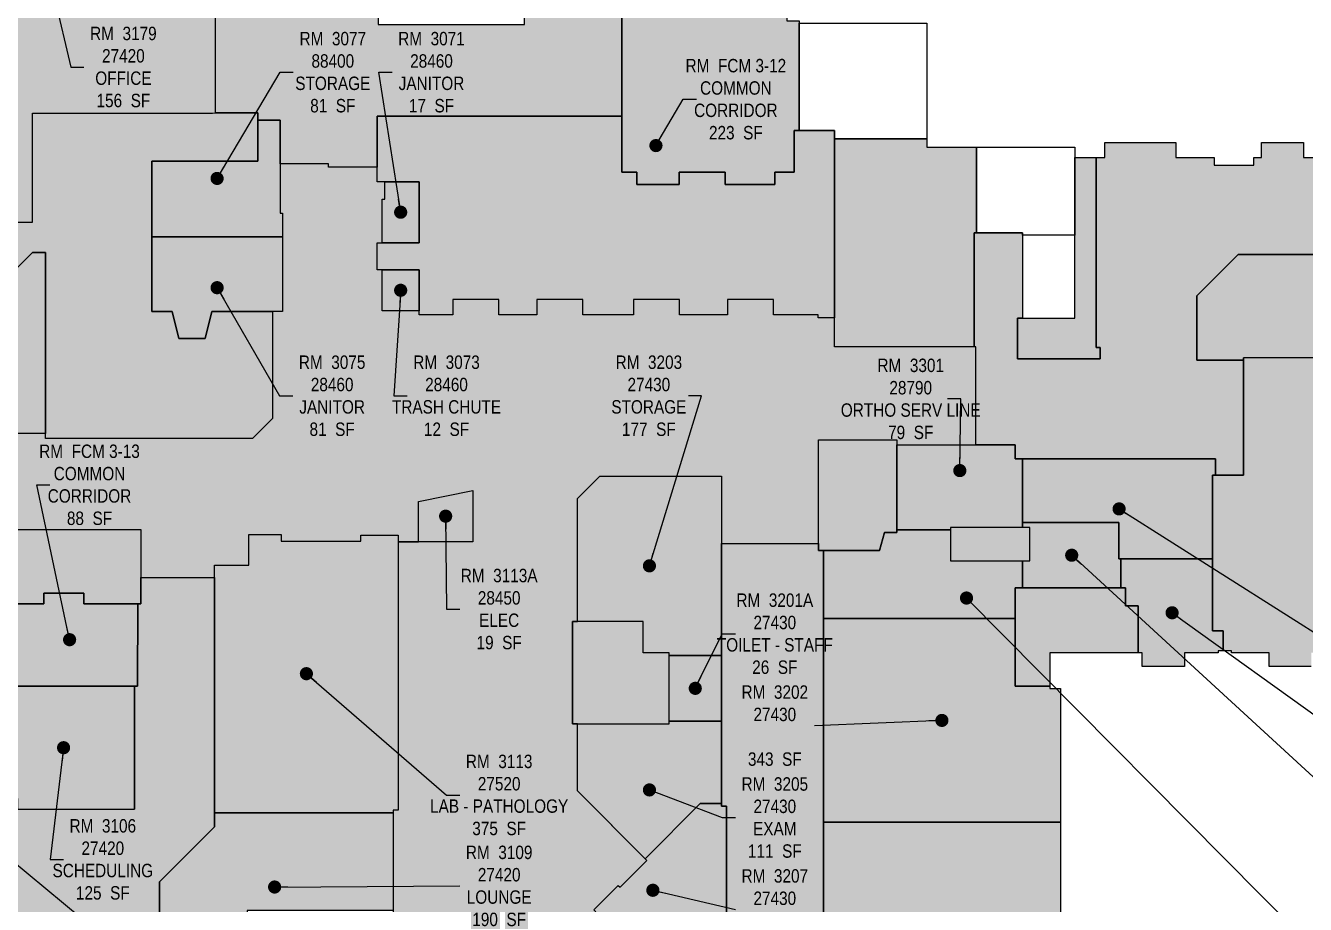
# Model space of a CAD drawing. Header units: inches. Extents: x -2929 to 5743, y -2530 to 4297.
# Drawn here: x 2343 to 3680, y 1537 to 2455 of the extents above; entities that cross this region are included whole.
import ezdxf

# ---------------------------------------------------------------- set-up
doc = ezdxf.new("R2010")
doc.units = ezdxf.units.IN
doc.header["$LTSCALE"] = 48
doc.header["$MEASUREMENT"] = 0
for name, color, linetype in [('0-LABEL', 3, 'Continuous'), ('1-NRT', 200, 'Continuous'), ('1-NRT-PTN', 253, 'Continuous'), ('3-FCM', 190, 'Continuous'), ('3-FCM-PTN', 9, 'Continuous'), ('4-OCC', 6, 'Continuous'), ('4-OCC-PTN', 95, 'Continuous'), ('4-VACANT', 60, 'Continuous')]:
    doc.layers.add(name, color=color, linetype=linetype)
doc.styles.add('ArialN', font='ARIALN.TTF')
doc.dimstyles.new('AB-220', dxfattribs={"dimscale": 220, "dimtxt": 0.070312, "dimasz": 0.0625, "dimexe": 0.0625, "dimexo": 0.125, "dimgap": 0.1875, "dimtad": 0, "dimdec": 4, "dimrnd": 0.0625, "dimzin": 0, "dimdsep": 46, "dimlunit": 4, "dimtxsty": 'ArialN', "dimblk": 'ARCHTICK', "dimcen": 0.0625, "dimclrd": 256, "dimclre": 256, "dimclrt": 256, "dimadec": 0, "dimazin": 0, "dimtfac": 1, "dimtdec": 4, "dimtofl": 0, "dimtmove": 2, "dimatfit": 3, "dimldrblk": 'DOT', "dimfxl": 0, "dimfrac": 2, "dimtolj": 1, "dimtzin": 0, "dimlwd": -1, "dimlwe": -1, "dimarcsym": 0})

# ---------------------------------------------------------------- blocks, each defined once
blk = doc.blocks.new('_ArchTick')
at = {"const_width": 0.15}
blk.add_lwpolyline([(-0.5, -0.5), (0.5, 0.5)], dxfattribs=at)
blk = doc.blocks.new('_Dot')
at = {"lineweight": -2}
blk.add_line((-0.5, 0), (-1, 0), dxfattribs=at)
at = {"const_width": 0.5}
blk.add_lwpolyline([(-0.25, 0, 1), (0.25, 0, 1)], format="xyb", close=True, dxfattribs=at)

msp = doc.modelspace()

# ---------------------------------------------------------------- hatches: boundary and pattern name
at = {"layer": '1-NRT-PTN'}
for points in [[(1985.5, 2293.9), (1910.8, 2368.6), (1917.8, 2375.5), (1951.3, 2341.9), (1976.8, 2367.4), (1943.2, 2401), (1947.5, 2405.2), (1963.7, 2388.9), (1989.9, 2415.1), (1973.6, 2431.4), (1982.3, 2440.1), (2132.8, 2440.1), (2140.6, 2432.3), (2119.6, 2411.2), (2154.7, 2376.2), (2162.4, 2383.9), (2168.3, 2378.1), (2174.8, 2384.6), (2183.3, 2384.6), (2198.1, 2369.3), (2198.1, 2360.3), (2192.1, 2354.3), (2197.8, 2348.6), (2190, 2340.8), (2223.9, 2306.9), (2231.7, 2314.7), (2237.4, 2309), (2243.7, 2315.4), (2252.5, 2315.4), (2267.7, 2300.4), (2267.7, 2291.4), (2261.4, 2285), (2267, 2279.3), (2259.3, 2271.6), (2293.1, 2237.7), (2300.9, 2245.5), (2306.7, 2239.7), (2317, 2249.9), (2349.8, 2249.9), (2349.8, 2363.9), (2537.8, 2363.9), (2544.3, 2364.1), (2585.1, 2364.1), (2585.1, 2313.5), (2474.4, 2313.5), (2474.4, 2156.6), (2495.6, 2156.6), (2502.5, 2128.3), (2530.3, 2128.3), (2537.2, 2156.6), (2600.6, 2156.6), (2600.6, 2044.9), (2579.7, 2024), (2363.3, 2024), (2363.3, 2218.3), (2349.8, 2218.3), (2205.5, 2074), (2176.9, 2102.5), (2176.9, 2109.5), (2184, 2116.6), (2178, 2122.6), (2185.1, 2129.7), (2151.1, 2163.6), (2144, 2156.5), (2138, 2162.5), (2131, 2155.5), (2124, 2155.5), (2107.7, 2171.7), (2107.7, 2178.7), (2114.8, 2185.8), (2108.8, 2191.8), (2115.9, 2198.8), (2081.9, 2232.8), (2074.9, 2225.7), (2068.9, 2231.7), (2061.8, 2224.6), (2054.8, 2224.6), (2038.5, 2241), (2038.5, 2248), (2045.5, 2255), (2039.5, 2261), (2046.6, 2268.1), (2012.7, 2302.1), (2005.6, 2295), (1999.6, 2301), (1992.5, 2293.9)], [(2709.8, 2360.7), (2965.6, 2360.7), (2965.6, 2302.3), (2981, 2302.3), (2981, 2289.3), (3025.2, 2289.3), (3025.2, 2302.3), (3073.4, 2302.3), (3073.4, 2289.3), (3125.2, 2289.3), (3125.2, 2302.3), (3145.4, 2302.3), (3145.4, 2345.6), (3187.8, 2345.6), (3187.8, 2149.9), (3170.5, 2149.9), (3170.5, 2153.1), (3123.8, 2153.1), (3123.8, 2169.3), (3075.8, 2169.3), (3075.8, 2153.1), (3025.8, 2153.1), (3025.8, 2169.3), (2977.8, 2169.3), (2977.8, 2153.1), (2924.8, 2153.1), (2924.8, 2169.3), (2876.8, 2169.3), (2876.8, 2153.1), (2836.8, 2153.1), (2836.8, 2169.3), (2788.8, 2169.3), (2788.8, 2153.1), (2753.8, 2153.1), (2753.8, 2200.3), (2709.8, 2200.3), (2709.8, 2228.4), (2753.8, 2228.4), (2753.8, 2292.2), (2709.8, 2292.2)], [(3378.8, 2107.1), (3378.8, 2149.6), (3438.7, 2149.6), (3438.7, 2317.3), (3461.1, 2317.3), (3461.1, 2119.1), (3465.1, 2119.1), (3465.1, 2107.1)], [(3170.8, 2022.6), (3252.7, 2022.6), (3252.7, 1925.9), (3239.8, 1925.9), (3234.6, 1907.1), (3170.8, 1907.1)], [(2225.6, 1929), (2462.9, 1929), (2462.9, 1851.2), (2403.2, 1851.2), (2403.2, 1862.5), (2361.4, 1862.5), (2361.4, 1851.2), (2317.1, 1851.2), (2317.1, 1762.1), (2225.6, 1762.3)], [(3308.8, 1896.4), (3391.6, 1896.4), (3391.6, 1931.1), (3308.8, 1931.1)], [(3491.8, 1849.2), (3504.8, 1849.2), (3504.8, 1800.3), (3412.7, 1800.3), (3412.7, 1765.4), (3376.5, 1765.4), (3376.5, 1867.9), (3491.8, 1867.9)], [(2987.8, 1832.8), (2913.8, 1832.8), (2913.8, 1726.2), (3014.9, 1726.2), (3014.9, 1800), (2987.8, 1800)]]:
    msp.add_hatch(color=256, dxfattribs=at).paths.add_polyline_path(points)
at = {"layer": '3-FCM-PTN'}
for points in [[(2541, 2364), (2541, 2459.9), (2541, 2465.2), (2356.4, 2465.2), (2300.6, 2521), (2283.1, 2538.6), (2216.1, 2538.6), (2141.1, 2538.6), (2141.1, 2592.6), (2029.2, 2592.6), (2029.3, 2546.1), (2020.8, 2546.1), (1970.3, 2596.6), (1966, 2600.9), (1969.6, 2604.5), (1967, 2607.2), (1941.5, 2632.7), (1927.4, 2646.8), (1870.3, 2646.8), (1870.3, 2657.8), (1848.6, 2657.8), (1848.6, 2643.7), (1844.1, 2643.7), (1844.1, 2641.1), (1834.6, 2641.1), (1834.6, 2535.4), (1845, 2535.4), (1845, 2542.9), (1889.2, 2542.9), (1918.3, 2513.8), (1875.7, 2471.2), (1869.8, 2477.1), (1867.6, 2474.9), (1842.1, 2449.4), (1804.5, 2411.8), (1799.7, 2407), (1799.7, 2373.4), (1802.3, 2373.4), (1802.3, 2345.4), (1799.7, 2345.4), (1799.7, 2336.5), (1846.9, 2289.2), (1850.5, 2292.8), (1922.7, 2220.7), (1919.9, 2218.9), (1919.9, 2154.4), (1935.6, 2154.4), (1968.1, 2121.9), (1970.5, 2124.3), (2014.2, 2080.7), (2011.8, 2078.2), (2018.1, 2071.9), (2018.1, 2057.3), (2083.9, 2057.3), (2111.5, 2029.7), (2067.7, 1985.9), (2151.5, 1902), (2193.4, 1943.9), (2213.6, 1923.8), (2225.6, 1923.8), (2225.6, 1929), (2462.9, 1929), (2462.9, 1878.8), (2539.9, 1878.8), (2539.9, 1891.8), (2575.6, 1891.8), (2575.6, 1923.8), (2609.6, 1923.8), (2609.6, 1916.7), (2692.8, 1916.7), (2692.8, 1923), (2731.8, 1923), (2731.8, 1916.1), (2753, 1916.1), (2753, 1958.3), (2809.8, 1969.8), (2809.8, 1916.1), (2731.8, 1916.1), (2731.8, 1635.7), (2726.5, 1635.7), (2726.5, 1527.3), (2748.2, 1527.3), (2748.2, 1506.1), (2791.5, 1506.1), (2791.5, 1481.1), (2791.5, 1461.6), (2817.8, 1461.6), (2921.1, 1461.6), (2921.1, 1512.7), (2938.2, 1529.8), (2936.3, 1531.7), (2961.8, 1557.1), (2963.6, 1555.3), (2991.7, 1583.3), (2919, 1656), (2919, 1726.2), (2913.8, 1726.2), (2913.8, 1832.8), (2919, 1832.8), (2919, 1961.4), (2942.4, 1984.7), (3069.5, 1984.7), (3069.5, 1914.2), (3170.8, 1914.2), (3170.8, 2022.6), (3252.7, 2022.6), (3252.7, 2017.3), (3335.4, 2017.3), (3335.4, 2119.8), (3187.8, 2119.8), (3187.8, 2149.9), (3170.5, 2149.9), (3170.5, 2153.1), (3123.8, 2153.1), (3123.8, 2169.3), (3075.8, 2169.3), (3075.8, 2153.1), (3025.8, 2153.1), (3025.8, 2169.3), (2977.8, 2169.3), (2977.8, 2153.1), (2924.8, 2153.1), (2924.8, 2169.3), (2876.8, 2169.3), (2876.8, 2153.1), (2836.8, 2153.1), (2836.8, 2169.3), (2788.8, 2169.3), (2788.8, 2153.1), (2753.8, 2153.1), (2753.8, 2157.2), (2715, 2157.2), (2715, 2200.3), (2709.8, 2200.3), (2709.8, 2228.4), (2715, 2228.4), (2715, 2273.8), (2717.7, 2273.8), (2717.7, 2292.2), (2709.8, 2292.2), (2709.8, 2307.4), (2659.1, 2307.4), (2659.1, 2311), (2608.5, 2311), (2608.5, 2277.4), (2608.5, 2259.4), (2610.9, 2259.4), (2610.9, 2156.6), (2600.6, 2156.6), (2600.6, 2044.9), (2579.7, 2024), (2363.3, 2024), (2363.3, 2029.3), (2256.8, 2029.3), (2208.8, 2077.3), (2205.5, 2074), (2176.9, 2102.5), (2176.9, 2109.5), (2184, 2116.6), (2178, 2122.6), (2185.1, 2129.7), (2151.1, 2163.6), (2144, 2156.5), (2138, 2162.5), (2131, 2155.5), (2124, 2155.5), (2107.7, 2171.7), (2107.7, 2178.7), (2114.8, 2185.8), (2108.8, 2191.8), (2115.9, 2198.8), (2082, 2232.7), (2074.9, 2225.7), (2068.9, 2231.7), (2061.8, 2224.6), (2054.8, 2224.6), (2038.5, 2241), (2038.5, 2248), (2045.5, 2255), (2039.5, 2261), (2046.6, 2268.1), (2012.7, 2302.1), (2005.6, 2295), (1999.6, 2301), (1992.5, 2293.9), (1985.5, 2293.9), (1910.8, 2368.6), (1917.8, 2375.5), (1951.3, 2341.9), (1976.8, 2367.4), (1943.2, 2401), (1947.5, 2405.2), (1963.7, 2388.9), (1989.9, 2415.1), (1973.6, 2431.4), (1982.3, 2440.1), (2132.8, 2440.1), (2140.6, 2432.3), (2119.6, 2411.2), (2154.7, 2376.2), (2162.4, 2383.9), (2168.3, 2378.1), (2174.8, 2384.6), (2183.3, 2384.6), (2198.1, 2369.3), (2198.1, 2360.3), (2192.1, 2354.3), (2197.8, 2348.6), (2190, 2340.8), (2223.9, 2306.9), (2231.7, 2314.7), (2237.4, 2309), (2243.7, 2315.4), (2252.5, 2315.4), (2267.7, 2300.4), (2267.7, 2291.4), (2261.4, 2285), (2267, 2279.3), (2259.3, 2271.6), (2293.1, 2237.7), (2300.9, 2245.5), (2306.7, 2239.7), (2317, 2249.9), (2349.8, 2249.9), (2349.8, 2363.9), (2537.8, 2363.9)], [(2541, 2364), (2541, 2465.2), (2609.3, 2465.2), (2609.3, 2632.3), (2716.1, 2632.3), (2716.1, 2495), (2710.8, 2495), (2710.8, 2456.2), (2863.8, 2456.2), (2863.8, 2523.9), (2858.5, 2523.9), (2858.5, 2632.3), (2978.5, 2632.3), (2978.5, 2581.8), (2965.6, 2581.8), (2965.6, 2360.7), (2709.8, 2360.7), (2709.8, 2307.4), (2659.1, 2307.4), (2659.1, 2311), (2608.5, 2311), (2608.5, 2356.5), (2585.1, 2356.5), (2585.1, 2364.1)], [(2965.6, 2302.3), (2965.6, 2471.3), (3138, 2471.3), (3138, 2460.3), (3150.6, 2460.3), (3150.6, 2345.6), (3145.4, 2345.6), (3145.4, 2302.3), (3125.2, 2302.3), (3125.2, 2289.3), (3073.4, 2289.3), (3073.4, 2302.3), (3025.2, 2302.3), (3025.2, 2289.3), (2981, 2289.3), (2981, 2302.3)], [(3335.4, 2017.3), (3335.4, 2119.8), (3333.6, 2119.8), (3333.6, 2238.8), (3384.1, 2238.8), (3384.1, 2149.6), (3378.8, 2149.6), (3378.8, 2107.1), (3465.1, 2107.1), (3465.1, 2119.1), (3461.1, 2119.1), (3461.1, 2149.6), (3461.1, 2197.1), (3461.1, 2317.3), (3470.2, 2317.3), (3470.2, 2333.3), (3544.2, 2333.3), (3544.2, 2317.3), (3584.4, 2317.3), (3584.4, 2309.3), (3625.7, 2309.3), (3625.7, 2317.3), (3633.8, 2317.3), (3633.8, 2333.3), (3677.8, 2333.3), (3677.8, 2317.3), (3774.8, 2317.3), (3774.8, 2333.3), (3818.8, 2333.3), (3818.8, 2317.3), (3849.4, 2317.3), (3849.4, 2308.8), (3878.7, 2308.8), (3878.7, 2317.3), (3908.8, 2317.3), (3908.8, 2333.3), (3952.8, 2333.3), (3952.8, 2317.3), (4040.8, 2317.3), (4040.8, 2333.3), (4084.8, 2333.3), (4084.8, 2317.3), (4121.9, 2317.3), (4121.9, 2308.3), (4144.2, 2308.3), (4144.2, 2317.3), (4172.8, 2317.3), (4172.8, 2333.3), (4216.8, 2333.3), (4216.8, 2317.3), (4315.6, 2317.3), (4315.6, 2107.6), (4422.6, 2107.6), (4422.6, 2112.8), (4638.4, 2112.8), (4638.4, 2061.7), (4636.2, 2061.7), (4636.2, 2005.3), (4609.4, 2005.3), (4609.4, 1982.8), (4538.1, 1982.8), (4538.1, 2005.1), (4517.9, 2005.1), (4517.9, 2005.3), (4422.8, 2005.3), (4422.8, 2005.1), (4218.3, 2005.1), (4218.3, 2175.4), (4177.7, 2216.1), (3609.5, 2216.1), (3566.3, 2172.9), (3566.3, 2105.7), (3615.1, 2105.7), (3615.1, 1985.7), (3585.8, 1985.7), (3585.8, 2002.8), (3376.5, 2002.7), (3376.5, 2017.3)], [(1956.4, 1597.8), (1991.6, 1633), (1991.6, 1755.6), (1948.9, 1798.4), (1955, 1804.6), (1955, 1878.9), (1957.8, 1876.1), (1960.6, 1873.3), (1974.8, 1887.4), (1966.7, 1895.5), (2000.6, 1929.5), (2008.7, 1921.3), (2070.4, 1983.1), (2151.5, 1902), (2099.4, 1849.8), (2099.4, 1636.7), (2304.9, 1636.7), (2304.9, 1648), (2334.4, 1648), (2334.4, 1637), (2456.4, 1636.8), (2456.4, 1765.3), (2459.6, 1765.3), (2459.9, 1851.2), (2462.9, 1851.2), (2462.9, 1878.8), (2539.9, 1878.8), (2539.9, 1618.3), (2482.5, 1561), (2482.5, 1527.7), (2089.3, 1527.7), (2084.6, 1531), (2053.9, 1500.3)], [(2459.6, 1765.3), (2317.1, 1765.5), (2317.1, 1851.2), (2361.4, 1851.2), (2361.4, 1862.5), (2403.2, 1862.5), (2403.2, 1851.2), (2459.9, 1851.2)]]:
    msp.add_hatch(color=256, dxfattribs=at).paths.add_polyline_path(points)
at = {"layer": '4-OCC-PTN'}
for color, points in [(41, [(2610.9, 2234.7), (2474.4, 2234.7), (2474.4, 2313.5), (2585.1, 2313.5), (2585.1, 2356.5), (2608.5, 2356.5), (2608.5, 2259.4), (2610.9, 2259.4)]), (121, [(3336.2, 2328.4), (3336.2, 2238.8), (3333.6, 2238.8), (3333.6, 2119.8), (3187.8, 2119.8), (3187.8, 2337), (3284.3, 2337), (3284.3, 2328.4)]), (201, [(2717.7, 2292.2), (2753.8, 2292.2), (2753.8, 2228.4), (2715, 2228.4), (2715, 2273.8), (2717.7, 2273.8)]), (201, [(2474.4, 2234.7), (2610.9, 2234.7), (2610.9, 2156.6), (2537.2, 2156.6), (2530.3, 2128.3), (2502.5, 2128.3), (2495.6, 2156.6), (2474.4, 2156.6)]), (55, [(2363.3, 2029.3), (2256.8, 2029.3), (2208.8, 2077.3), (2349.8, 2218.3), (2363.3, 2218.3)]), (160, [(3887.8, 2108.5), (3615.1, 2108.4), (3615.1, 2105.7), (3566.3, 2105.7), (3566.3, 2172.9), (3609.5, 2216.1), (3887.8, 2216.1)]), (201, [(2715, 2157.2), (2715, 2200.3), (2753.8, 2200.3), (2753.8, 2157.2)]), (160, [(3593.9, 1802.4), (3593.9, 1823.2), (3582.7, 1823.2), (3582.7, 1898.3), (3582.7, 1985.7), (3615.1, 1985.7), (3615.1, 2108.4), (4006.8, 2108.5), (4089.1, 2115.2), (4094.3, 2114.3), (4116.1, 2108.5), (4218.3, 2108.5), (4218.3, 2005.1), (4517.9, 2005.3), (4517.9, 2005.1), (4538.1, 2005.1), (4538.1, 1982.8), (4606.8, 1982.8), (4606.8, 1930.9), (4147.5, 1930.8), (4147.5, 1823.2), (4138.5, 1823.2), (4138.5, 1802.3), (4088.4, 1802.3), (4088.4, 1785.8), (4044.4, 1785.8), (4044.4, 1802.3), (4018.1, 1802.3), (4018.1, 1800.3), (3955.7, 1800.3), (3955.7, 1785.8), (3911.7, 1785.8), (3911.7, 1800.3), (3875.9, 1800.3), (3875.9, 1814), (3854.9, 1814), (3854.9, 1800.3), (3822.9, 1800.3), (3822.9, 1785.8), (3778.9, 1785.8), (3778.9, 1800.3), (3685.7, 1800.3), (3685.7, 1785.8), (3641.7, 1785.8), (3641.7, 1800.3), (3602.4, 1800.3), (3602.4, 1802.4)]), (7, [(3384.1, 1931.1), (3308.8, 1931.1), (3308.8, 1928.5), (3252.7, 1928.5), (3252.7, 2017.3), (3376.5, 2017.3), (3376.5, 2002.7), (3384.1, 2002.7)]), (160, [(3585.8, 1985.7), (3582.7, 1985.7), (3582.7, 1898.3), (3484.9, 1898.3), (3484.9, 1936.3), (3384.1, 1936.3), (3384.1, 2002.7), (3585.8, 2002.8)]), (241, [(3069.5, 1797.3), (3014.9, 1797.3), (3014.9, 1800), (2987.8, 1800), (2987.8, 1832.8), (2919, 1832.8), (2919, 1961.4), (2942.4, 1984.7), (3069.5, 1984.7)]), (55, [(2753, 1916.1), (2753, 1958.3), (2809.8, 1969.8), (2809.8, 1916.1)]), (241, [(3376.5, 1836.1), (3176, 1836.1), (3176, 1907.1), (3234.6, 1907.1), (3239.8, 1925.9), (3252.7, 1925.9), (3252.7, 1928.5), (3308.8, 1928.5), (3308.8, 1896.4), (3384.1, 1896.4), (3384.1, 1867.9), (3376.5, 1867.9)]), (55, [(3487, 1867.9), (3384.1, 1867.9), (3384.1, 1896.4), (3391.6, 1896.4), (3391.6, 1931.1), (3384.1, 1931.1), (3384.1, 1936.3), (3484.9, 1936.3), (3484.9, 1898.3), (3487, 1898.3)]), (11, [(2726.5, 1633), (2539.9, 1633), (2539.9, 1891.8), (2575.6, 1891.8), (2575.6, 1923.8), (2609.6, 1923.8), (2609.6, 1916.7), (2692.8, 1916.7), (2692.8, 1923), (2731.8, 1923), (2731.8, 1635.7), (2726.5, 1635.7)]), (241, [(2791.5, 1461.6), (2921.1, 1461.6), (2921.1, 1458.9), (2910.1, 1458.9), (2910.1, 1308.8), (2910.1, 1203.2), (2910.1, 1197.9), (2941.5, 1197.9), (2919, 1175.5), (2919, 646.7), (3069.5, 646.7), (3069.5, 820.2), (3074.8, 820.2), (3074.8, 920.5), (3069.5, 920.5), (3069.5, 1095.2), (3072.1, 1095.2), (3072.1, 1155.2), (3069.5, 1155.2), (3069.5, 1197.9), (2910.1, 1197.9), (2910.1, 1308.8), (2934.1, 1284.8), (3050.8, 1284.8), (3074.8, 1308.8), (3074.8, 1640.2), (3069.5, 1640.2), (3069.5, 1914.2), (3170.8, 1914.2), (3170.8, 1907.1), (3176, 1907.1), (3176, 1181.7), (3176, 1176.5), (3176, 1142.8), (3176, 1137.6), (3176, 334.1), (3116.7, 334.1), (3116.7, 321.6), (3116, 321.6), (3068.7, 321.6), (3068.7, 325.1), (3056.7, 325.1), (3056.7, 550.2), (2778.7, 550.2), (2778.7, 619), (2812.5, 619), (2812.5, 1452.1), (2791.5, 1452.1)]), (160, [(3504.8, 1800.3), (3504.8, 1849.2), (3491.8, 1849.2), (3491.8, 1867.9), (3487, 1867.9), (3487, 1898.3), (3582.7, 1898.3), (3582.7, 1823.2), (3593.9, 1823.2), (3593.9, 1802.4), (3588.4, 1802.4), (3588.4, 1800.3), (3553.2, 1800.3), (3553.2, 1785.8), (3509.2, 1785.8), (3509.2, 1800.3)]), (241, [(3423.7, 1623.2), (3176, 1623.2), (3176, 1836.1), (3376.5, 1836.1), (3376.5, 1765.4), (3412.7, 1765.4), (3412.7, 1762.8), (3423.7, 1762.8)]), (241, [(3069.5, 1728.8), (3014.9, 1728.8), (3014.9, 1797.3), (3069.5, 1797.3)]), (121, [(2334.4, 1636.7), (2334.4, 1648), (2320.1, 1648), (2320.1, 1711.3), (2308.1, 1711.3), (2308.1, 1762.2), (2317.1, 1762.1), (2317.1, 1765.5), (2456.4, 1765.3), (2456.4, 1636.8)]), (241, [(3069.5, 1642.8), (3047.4, 1642.8), (2989.8, 1585.2), (2919, 1656), (2919, 1726.2), (3014.9, 1726.2), (3014.9, 1728.8), (3069.5, 1728.8)]), (121, [(2726.5, 1531.2), (2573.9, 1531.2), (2573.9, 1478.3), (2478.9, 1478.3), (2478.9, 1527.7), (2482.5, 1527.7), (2482.5, 1561), (2539.9, 1618.3), (2539.9, 1633), (2726.5, 1633)]), (241, [(2921.1, 1461.6), (2921.1, 1512.7), (2938.2, 1529.8), (2936.3, 1531.7), (2961.8, 1557.1), (2963.6, 1555.3), (2991.7, 1583.3), (2989.8, 1585.2), (3047.4, 1642.8), (3069.5, 1642.8), (3069.5, 1640.2), (3074.8, 1640.2), (3074.8, 1461.6)]), (241, [(3423.7, 1407.2), (3176, 1407.2), (3176, 1623.2), (3423.7, 1623.2), (3423.7, 1494.6), (3392.1, 1494.6), (3392.1, 1474.6), (3423.7, 1474.6)])]:
    msp.add_hatch(color=color, dxfattribs=at).paths.add_polyline_path(points)

# ---------------------------------------------------------------- linework, layer by layer
at = {"layer": '1-NRT'}
msp.add_lwpolyline([(2317, 2249.9), (2349.8, 2249.9), (2349.8, 2363.9), (2537.8, 2363.9), (2544.3, 2364.1), (2585.1, 2364.1), (2585.1, 2313.5), (2474.4, 2313.5), (2474.4, 2156.6), (2495.6, 2156.6), (2502.5, 2128.3), (2530.3, 2128.3), (2537.2, 2156.6), (2600.6, 2156.6), (2600.6, 2044.9), (2579.7, 2024), (2363.3, 2024), (2363.3, 2218.3), (2349.8, 2218.3), (2205.5, 2074)], dxfattribs=at)
for points in [[(2709.8, 2360.7), (2965.6, 2360.7), (2965.6, 2302.3), (2981, 2302.3), (2981, 2289.3), (3025.2, 2289.3), (3025.2, 2302.3), (3073.4, 2302.3), (3073.4, 2289.3), (3125.2, 2289.3), (3125.2, 2302.3), (3145.4, 2302.3), (3145.4, 2345.6), (3187.8, 2345.6), (3187.8, 2149.9), (3170.5, 2149.9), (3170.5, 2153.1), (3123.8, 2153.1), (3123.8, 2169.3), (3075.8, 2169.3), (3075.8, 2153.1), (3025.8, 2153.1), (3025.8, 2169.3), (2977.8, 2169.3), (2977.8, 2153.1), (2924.8, 2153.1), (2924.8, 2169.3), (2876.8, 2169.3), (2876.8, 2153.1), (2836.8, 2153.1), (2836.8, 2169.3), (2788.8, 2169.3), (2788.8, 2153.1), (2753.8, 2153.1), (2753.8, 2200.3), (2709.8, 2200.3), (2709.8, 2228.4), (2753.8, 2228.4), (2753.8, 2292.2), (2709.8, 2292.2)], [(3378.8, 2107.1), (3378.8, 2149.6), (3438.7, 2149.6), (3438.7, 2317.3), (3461.1, 2317.3), (3461.1, 2119.1), (3465.1, 2119.1), (3465.1, 2107.1)], [(3170.8, 2022.6), (3252.7, 2022.6), (3252.7, 1925.9), (3239.8, 1925.9), (3234.6, 1907.1), (3170.8, 1907.1)], [(2225.6, 1929), (2462.9, 1929), (2462.9, 1851.2), (2403.2, 1851.2), (2403.2, 1862.5), (2361.4, 1862.5), (2361.4, 1851.2), (2317.1, 1851.2), (2317.1, 1762.1), (2225.6, 1762.3)], [(3308.8, 1896.4), (3391.6, 1896.4), (3391.6, 1931.1), (3308.8, 1931.1)], [(3491.8, 1849.2), (3504.8, 1849.2), (3504.8, 1800.3), (3412.7, 1800.3), (3412.7, 1765.4), (3376.5, 1765.4), (3376.5, 1867.9), (3491.8, 1867.9)], [(2987.8, 1832.8), (2913.8, 1832.8), (2913.8, 1726.2), (3014.9, 1726.2), (3014.9, 1800), (2987.8, 1800)]]:
    msp.add_lwpolyline(points, close=True, dxfattribs=at)
at = {"layer": '3-FCM'}
for points in [[(2541, 2364), (2541, 2465.2), (2609.3, 2465.2), (2609.3, 2632.3), (2716.1, 2632.3), (2716.1, 2495), (2710.8, 2495), (2710.8, 2456.2), (2863.8, 2456.2), (2863.8, 2523.9), (2858.5, 2523.9), (2858.5, 2632.3), (2978.5, 2632.3), (2978.5, 2581.8), (2965.6, 2581.8), (2965.6, 2360.7), (2709.8, 2360.7), (2709.8, 2307.4), (2659.1, 2307.4), (2659.1, 2311), (2608.5, 2311), (2608.5, 2356.5), (2585.1, 2356.5), (2585.1, 2364.1)], [(2965.6, 2302.3), (2965.6, 2471.3), (3138, 2471.3), (3138, 2460.3), (3150.6, 2460.3), (3150.6, 2345.6), (3145.4, 2345.6), (3145.4, 2302.3), (3125.2, 2302.3), (3125.2, 2289.3), (3073.4, 2289.3), (3073.4, 2302.3), (3025.2, 2302.3), (3025.2, 2289.3), (2981, 2289.3), (2981, 2302.3)], [(2459.6, 1765.3), (2317.1, 1765.5), (2317.1, 1851.2), (2361.4, 1851.2), (2361.4, 1862.5), (2403.2, 1862.5), (2403.2, 1851.2), (2459.9, 1851.2)]]:
    msp.add_lwpolyline(points, close=True, dxfattribs=at)
for points in [[(2317, 2249.9), (2349.8, 2249.9), (2349.8, 2363.9), (2537.8, 2363.9), (2541, 2364), (2541, 2459.9), (2541, 2465.2), (2356.4, 2465.2), (2300.6, 2521)], [(4177.7, 2216.1), (3609.5, 2216.1), (3566.3, 2172.9), (3566.3, 2105.7), (3615.1, 2105.7), (3615.1, 1985.7), (3585.8, 1985.7), (3585.8, 2002.8), (3376.5, 2002.7), (3376.5, 2017.3), (3335.4, 2017.3), (3335.4, 2119.8), (3333.6, 2119.8), (3333.6, 2238.8), (3384.1, 2238.8), (3384.1, 2149.6), (3378.8, 2149.6), (3378.8, 2107.1), (3465.1, 2107.1), (3465.1, 2119.1), (3461.1, 2119.1), (3461.1, 2149.6), (3461.1, 2197.1), (3461.1, 2317.3), (3470.2, 2317.3), (3470.2, 2333.3), (3544.2, 2333.3), (3544.2, 2317.3), (3584.4, 2317.3), (3584.4, 2309.3), (3625.7, 2309.3), (3625.7, 2317.3), (3633.8, 2317.3), (3633.8, 2333.3), (3677.8, 2333.3), (3677.8, 2317.3), (3774.8, 2317.3)], [(2936.3, 1531.7), (2961.8, 1557.1), (2963.6, 1555.3), (2991.7, 1583.3), (2919, 1656), (2919, 1726.2), (2913.8, 1726.2), (2913.8, 1832.8), (2919, 1832.8), (2919, 1961.4), (2942.4, 1984.7), (3069.5, 1984.7), (3069.5, 1914.2), (3170.8, 1914.2), (3170.8, 2022.6), (3252.7, 2022.6), (3252.7, 2017.3), (3335.4, 2017.3), (3335.4, 2119.8), (3187.8, 2119.8), (3187.8, 2149.9), (3170.5, 2149.9), (3170.5, 2153.1), (3123.8, 2153.1), (3123.8, 2169.3), (3075.8, 2169.3), (3075.8, 2153.1), (3025.8, 2153.1), (3025.8, 2169.3), (2977.8, 2169.3), (2977.8, 2153.1), (2924.8, 2153.1), (2924.8, 2169.3), (2876.8, 2169.3), (2876.8, 2153.1), (2836.8, 2153.1), (2836.8, 2169.3), (2788.8, 2169.3), (2788.8, 2153.1), (2753.8, 2153.1), (2753.8, 2157.2), (2715, 2157.2), (2715, 2200.3), (2709.8, 2200.3), (2709.8, 2228.4), (2715, 2228.4), (2715, 2273.8), (2717.7, 2273.8), (2717.7, 2292.2), (2709.8, 2292.2), (2709.8, 2307.4), (2659.1, 2307.4), (2659.1, 2311), (2608.5, 2311), (2608.5, 2277.4), (2608.5, 2259.4), (2610.9, 2259.4), (2610.9, 2156.6), (2600.6, 2156.6), (2600.6, 2044.9), (2579.7, 2024), (2363.3, 2024), (2363.3, 2029.3), (2256.8, 2029.3)], [(2225.6, 1929), (2462.9, 1929), (2462.9, 1878.8), (2539.9, 1878.8), (2539.9, 1891.8), (2575.6, 1891.8), (2575.6, 1923.8), (2609.6, 1923.8), (2609.6, 1916.7), (2692.8, 1916.7), (2692.8, 1923), (2731.8, 1923), (2731.8, 1916.1), (2753, 1916.1), (2753, 1958.3), (2809.8, 1969.8), (2809.8, 1916.1), (2731.8, 1916.1), (2731.8, 1635.7), (2726.5, 1635.7), (2726.5, 1527.3)], [(3074.8, 1308.8), (3074.8, 1640.2), (3069.5, 1640.2), (3069.5, 1914.2), (3170.8, 1914.2), (3170.8, 1907.1), (3176, 1907.1), (3176, 1181.7)], [(2334.4, 1637), (2456.4, 1636.8), (2456.4, 1765.3), (2459.6, 1765.3), (2459.9, 1851.2), (2462.9, 1851.2), (2462.9, 1878.8), (2539.9, 1878.8), (2539.9, 1618.3), (2482.5, 1561), (2482.5, 1527.7)]]:
    msp.add_lwpolyline(points, dxfattribs=at)
at = {"layer": '4-OCC'}
for points in [[(3336.2, 2328.4), (3336.2, 2238.8), (3333.6, 2238.8), (3333.6, 2119.8), (3187.8, 2119.8), (3187.8, 2337), (3284.3, 2337), (3284.3, 2328.4)], [(2717.7, 2292.2), (2753.8, 2292.2), (2753.8, 2228.4), (2715, 2228.4), (2715, 2273.8), (2717.7, 2273.8)], [(2474.4, 2234.7), (2610.9, 2234.7), (2610.9, 2156.6), (2537.2, 2156.6), (2530.3, 2128.3), (2502.5, 2128.3), (2495.6, 2156.6), (2474.4, 2156.6)], [(2363.3, 2029.3), (2256.8, 2029.3), (2208.8, 2077.3), (2349.8, 2218.3), (2363.3, 2218.3)], [(3887.8, 2108.5), (3615.1, 2108.4), (3615.1, 2105.7), (3566.3, 2105.7), (3566.3, 2172.9), (3609.5, 2216.1), (3887.8, 2216.1)], [(2715, 2157.2), (2715, 2200.3), (2753.8, 2200.3), (2753.8, 2157.2)], [(3384.1, 1931.1), (3308.8, 1931.1), (3308.8, 1928.5), (3252.7, 1928.5), (3252.7, 2017.3), (3376.5, 2017.3), (3376.5, 2002.7), (3384.1, 2002.7)], [(3585.8, 1985.7), (3582.7, 1985.7), (3582.7, 1898.3), (3484.9, 1898.3), (3484.9, 1936.3), (3384.1, 1936.3), (3384.1, 2002.7), (3585.8, 2002.8)], [(3069.5, 1797.3), (3014.9, 1797.3), (3014.9, 1800), (2987.8, 1800), (2987.8, 1832.8), (2919, 1832.8), (2919, 1961.4), (2942.4, 1984.7), (3069.5, 1984.7)], [(2753, 1916.1), (2753, 1958.3), (2809.8, 1969.8), (2809.8, 1916.1)], [(3376.5, 1836.1), (3176, 1836.1), (3176, 1907.1), (3234.6, 1907.1), (3239.8, 1925.9), (3252.7, 1925.9), (3252.7, 1928.5), (3308.8, 1928.5), (3308.8, 1896.4), (3384.1, 1896.4), (3384.1, 1867.9), (3376.5, 1867.9)], [(3487, 1867.9), (3384.1, 1867.9), (3384.1, 1896.4), (3391.6, 1896.4), (3391.6, 1931.1), (3384.1, 1931.1), (3384.1, 1936.3), (3484.9, 1936.3), (3484.9, 1898.3), (3487, 1898.3)], [(2726.5, 1633), (2539.9, 1633), (2539.9, 1891.8), (2575.6, 1891.8), (2575.6, 1923.8), (2609.6, 1923.8), (2609.6, 1916.7), (2692.8, 1916.7), (2692.8, 1923), (2731.8, 1923), (2731.8, 1635.7), (2726.5, 1635.7)], [(3504.8, 1800.3), (3504.8, 1849.2), (3491.8, 1849.2), (3491.8, 1867.9), (3487, 1867.9), (3487, 1898.3), (3582.7, 1898.3), (3582.7, 1823.2), (3593.9, 1823.2), (3593.9, 1802.4), (3588.4, 1802.4), (3588.4, 1800.3), (3553.2, 1800.3), (3553.2, 1785.8), (3509.2, 1785.8), (3509.2, 1800.3)], [(3423.7, 1623.2), (3176, 1623.2), (3176, 1836.1), (3376.5, 1836.1), (3376.5, 1765.4), (3412.7, 1765.4), (3412.7, 1762.8), (3423.7, 1762.8)], [(3069.5, 1728.8), (3014.9, 1728.8), (3014.9, 1797.3), (3069.5, 1797.3)], [(2334.4, 1636.7), (2334.4, 1648), (2320.1, 1648), (2320.1, 1711.3), (2308.1, 1711.3), (2308.1, 1762.2), (2317.1, 1762.1), (2317.1, 1765.5), (2456.4, 1765.3), (2456.4, 1636.8)], [(3069.5, 1642.8), (3047.4, 1642.8), (2989.8, 1585.2), (2919, 1656), (2919, 1726.2), (3014.9, 1726.2), (3014.9, 1728.8), (3069.5, 1728.8)], [(2726.5, 1531.2), (2573.9, 1531.2), (2573.9, 1478.3), (2478.9, 1478.3), (2478.9, 1527.7), (2482.5, 1527.7), (2482.5, 1561), (2539.9, 1618.3), (2539.9, 1633), (2726.5, 1633)], [(2921.1, 1461.6), (2921.1, 1512.7), (2938.2, 1529.8), (2936.3, 1531.7), (2961.8, 1557.1), (2963.6, 1555.3), (2991.7, 1583.3), (2989.8, 1585.2), (3047.4, 1642.8), (3069.5, 1642.8), (3069.5, 1640.2), (3074.8, 1640.2), (3074.8, 1461.6)], [(3423.7, 1407.2), (3176, 1407.2), (3176, 1623.2), (3423.7, 1623.2), (3423.7, 1494.6), (3392.1, 1494.6), (3392.1, 1474.6), (3423.7, 1474.6)]]:
    msp.add_lwpolyline(points, close=True, dxfattribs=at)
msp.add_lwpolyline([(3685.7, 1785.8), (3641.7, 1785.8), (3641.7, 1800.3), (3602.4, 1800.3), (3602.4, 1802.4), (3593.9, 1802.4), (3593.9, 1823.2), (3582.7, 1823.2), (3582.7, 1898.3), (3582.7, 1985.7), (3615.1, 1985.7), (3615.1, 2108.4), (4006.8, 2108.5)], dxfattribs=at)
at = {"layer": '4-VACANT'}
for points in [[(3284.3, 2337), (3187.8, 2337), (3187.8, 2345.6), (3150.6, 2345.6), (3150.6, 2457.6), (3284.3, 2457.6)], [(2610.9, 2234.7), (2474.4, 2234.7), (2474.4, 2313.5), (2585.1, 2313.5), (2585.1, 2356.5), (2608.5, 2356.5), (2608.5, 2259.4), (2610.9, 2259.4)], [(3438.7, 2236.2), (3384.1, 2236.2), (3384.1, 2238.8), (3336.2, 2238.8), (3336.2, 2328.4), (3438.7, 2328.4)], [(3384.1, 2149.6), (3438.7, 2149.6), (3438.7, 2236.2), (3384.1, 2236.2)]]:
    msp.add_lwpolyline(points, close=True, dxfattribs=at)

# ---------------------------------------------------------------- texts
at = {"layer": '0-LABEL', "char_height": 14, "attachment_point": 5, "style": 'ArialN'}
for s, insert in [('RM  3179\\P27420\\POFFICE\\P156  SF', (2444.7, 2411.9)), ('RM  3077\\P88400\\PSTORAGE\\P81  SF', (2663.5, 2406.5)), ('RM  3071\\P28460\\PJANITOR\\P17  SF', (2766.6, 2406.5)), ('RM  FCM 3-12\\PCOMMON\\PCORRIDOR\\P223  SF', (3084.6, 2378.3)), ('RM  3075\\P28460\\PJANITOR\\P81  SF', (2662.8, 2068.6)), ('RM  3073\\P28460\\PTRASH CHUTE\\P12  SF', (2782.3, 2068.6)), ('RM  3203\\P27430\\PSTORAGE\\P177  SF', (2993.7, 2068.6)), ('RM  3301\\P28790\\PORTHO SERV LINE\\P79  SF', (3267.3, 2065.3)), ('RM  FCM 3-13\\PCOMMON\\PCORRIDOR\\P88  SF', (2409.3, 1975.6)), ('RM  3113A\\P28450\\PELEC\\P19  SF', (2837.3, 1845.8)), ('RM  3201A\\P27430\\PTOILET - STAFF\\P26  SF', (3125.3, 1820.1)), ('RM  3202\\P27430\\P\\P343  SF', (3125.3, 1724.1)), ('RM  3113\\P27520\\PLAB - PATHOLOGY\\P375  SF', (2837.3, 1651.7)), ('RM  3205\\P27430\\PEXAM\\P111  SF', (3125.3, 1628.1)), ('RM  3106\\P27420\\PSCHEDULING\\P125  SF', (2423.2, 1584.4)), ('RM  3109\\P27420\\PLOUNGE\\P190  SF', (2837.3, 1556.7)), ('RM  3207\\P27430\\PREGISTRATION\\P137  SF', (3125.3, 1532.1))]:
    msp.add_mtext(s, dxfattribs=dict(at, insert=insert))

# ---------------------------------------------------------------- leaders
at = {"layer": '0-LABEL', "annotation_type": 0, "has_hookline": 1}
for points, hookline_direction, text_width in [([(2365.3, 2517.2), (2389.7, 2411.9), (2403.5, 2411.9)], 0, 67.6), ([(2542.6, 2295.6), (2608.5, 2406.5), (2622.2, 2406.5)], 0, 76.8), ([(2734.4, 2260.3), (2711.6, 2406.5), (2725.4, 2406.5)], 0, 68), ([(3001.1, 2329.9), (3029.6, 2378.3), (3043.4, 2378.3)], 0, 103.1), ([(2542.6, 2181.5), (2607.8, 2068.6), (2621.6, 2068.6)], 0, 68), ([(2734.4, 2178.8), (2727.3, 2068.6), (2741.1, 2068.6)], 0, 112.8), ([(2994.3, 1891), (3048.7, 2068.6), (3035, 2068.6)], 1, 76.8), ([(3318.6, 1990.5), (3319.6, 2065.3), (3305.8, 2065.3)], 1, 144.5), ([(2388.5, 1813.9), (2354.3, 1975.6), (2368, 1975.6)], 0, 103.1), ([(3485, 1950.5), (3838.3, 1726.8), (3852.1, 1726.8)], 0, 67.5), ([(2781.4, 1942.9), (2782.3, 1845.8), (2796.1, 1845.8)], 0, 79), ([(3435.5, 1902.1), (3838.3, 1532.1), (3852.1, 1532.1)], 0, 67.6), ([(3325.6, 1857.4), (3838.3, 1340.1), (3852.1, 1340.1)], 0, 189.4), ([(3540.4, 1842), (3838.3, 1628.1), (3852.1, 1628.1)], 0, 65.3), ([(3042.2, 1763.1), (3070.3, 1820.1), (3084.1, 1820.1)], 0, 120.1), ([(2635.9, 1778.4), (2782.3, 1651.7), (2796.1, 1651.7)], 0, 143.1), ([(3299.9, 1729.6), (3166.6, 1724.1)], 1, 67.5), ([(2382.2, 1701.1), (2368.2, 1584.4), (2382, 1584.4)], 0, 103.4), ([(2994.3, 1657), (3070.3, 1628.1), (3084.1, 1628.1)], 0, 67.6), ([(2647.2, 1318.8), (2326.9, 1584.4), (2313.2, 1584.4)], 1, 130.9), ([(2602.7, 1555.6), (2796.1, 1556.7)], 0, 67.6), ([(2997.9, 1552.2), (3084.1, 1532.1)], 0, 117.7)]:
    msp.add_leader(points, dimstyle='AB-220', dxfattribs=dict(at, hookline_direction=hookline_direction, text_width=text_width))

doc.saveas('drawing.dxf')
